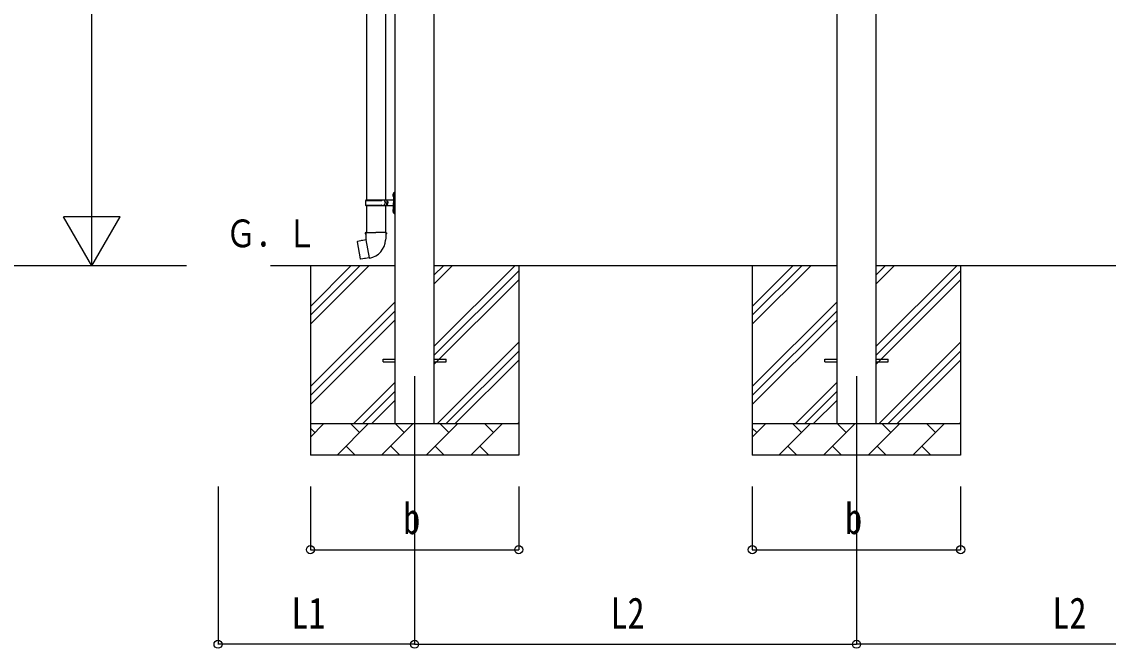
# Model space of a CAD drawing. Units: millimetres, scale not verified. Extents: x -12615 to 12615, y -8910 to 8910.
# Drawn here: x -5534 to -2092, y -4251 to -2264 of the extents above; entities that cross this region are included whole.
import ezdxf
from ezdxf.enums import TextEntityAlignment as Align

# ---------------------------------------------------------------- set-up
doc = ezdxf.new("R2010")
doc.units = ezdxf.units.MM
doc.header["$LTSCALE"] = 30
for name, color, linetype in [('0-4_YKK_12', 2, 'Continuous'), ('0-5_YKK_13', 4, 'Continuous'), ('0-6_YKK_A1', 4, 'Continuous'), ('0-7_YKK_D', 6, 'Continuous')]:
    doc.layers.add(name, color=color, linetype=linetype)
doc.styles.add('ＭＳ ゴシック', font='')
doc.styles.get('ＭＳ ゴシック').set_extended_font_data('MS Gothic')

msp = doc.modelspace()

# ---------------------------------------------------------------- linework, layer by layer
at = {"layer": '0-4_YKK_12'}
for p, q in [((-4289.72, -3388.05), (-4289.72, -3888.05)), ((-2889.72, -3388.05), (-2889.72, -3888.05))]:
    msp.add_line(p, q, dxfattribs=at)
at = {"layer": '0-5_YKK_13'}
for p, q in [((-4442.22, -1897.05), (-4442.22, -2829.05)), ((-4382.22, -1897.05), (-4382.22, -2829.05)), ((-4358.52, -2811.9), (-4356.47, -2812.9)), ((-4357.25, -2809.9), (-4356.62, -2809.9)), ((-4357.25, -2809.9), (-4357.25, -2818.2)), ((-4357.25, -2818.2), (-4356.62, -2818.2)), ((-4356.62, -2809.9), (-4356.62, -2818.2)), ((-4356.62, -2809.9), (-4356.22, -2810.3)), ((-4356.62, -2818.2), (-4356.22, -2817.8)), ((-4356.47, -2812.9), (-4355.86, -2814.05)), ((-4356.22, -2806.05), (-4353.22, -2804.55)), ((-4356.22, -2806.05), (-4356.22, -2838.05)), ((-4356.22, -2810.3), (-4356.22, -2817.8)), ((-4353.22, -2804.55), (-4353.22, -2838.05)), ((-4353.22, -2804.55), (-4352.22, -2804.55)), ((-4352.22, -2804.55), (-4352.22, -2838.05)), ((-4445.22, -2831.05), (-4394.88, -2831.05)), ((-4445.22, -2845.05), (-4394.88, -2845.05)), ((-4444.22, -2829.05), (-4358.22, -2829.05)), ((-4444.22, -2829.05), (-4444.22, -2831.05)), ((-4444.22, -2847.05), (-4444.22, -2845.05)), ((-4444.22, -2847.05), (-4358.22, -2847.05)), ((-4442.22, -2847.05), (-4442.22, -2931.98)), ((-4385.22, -2829.05), (-4385.22, -2833.55)), ((-4385.22, -2833.55), (-4383.22, -2833.55)), ((-4385.22, -2847.05), (-4385.22, -2842.55)), ((-4385.22, -2842.55), (-4383.22, -2842.55)), ((-4383.22, -2833.55), (-4383.22, -2838.05)), ((-4383.22, -2842.55), (-4383.22, -2838.05)), ((-4382.22, -2847.05), (-4382.22, -2931.98)), ((-4377.22, -2829.05), (-4377.22, -2838.05)), ((-4377.22, -2833.55), (-4374.22, -2833.55)), ((-4377.22, -2847.05), (-4377.22, -2838.05)), ((-4377.22, -2842.55), (-4374.22, -2842.55)), ((-4374.22, -2833.55), (-4374.22, -2838.05)), ((-4374.22, -2842.55), (-4374.22, -2838.05)), ((-4356.22, -2870.05), (-4356.22, -2838.05)), ((-4353.22, -2871.55), (-4353.22, -2838.05)), ((-4352.22, -2871.55), (-4352.22, -2838.05)), ((-4358.52, -2859.9), (-4356.47, -2860.9)), ((-4357.25, -2857.9), (-4356.62, -2857.9)), ((-4357.25, -2857.9), (-4357.25, -2866.2)), ((-4357.25, -2866.2), (-4356.62, -2866.2)), ((-4356.62, -2857.9), (-4356.62, -2866.2)), ((-4356.62, -2857.9), (-4356.22, -2858.3)), ((-4356.62, -2866.2), (-4356.22, -2865.8)), ((-4356.47, -2860.9), (-4355.86, -2862.05)), ((-4356.22, -2858.3), (-4356.22, -2865.8)), ((-4356.22, -2870.05), (-4353.22, -2871.55)), ((-4353.22, -2871.55), (-4352.22, -2871.55)), ((-4442.81, -2955.18), (-4470.68, -2960.43)), ((-4457.93, -2957.83), (-4458.15, -2958.07)), ((-4444.07, -2931.98), (-4446.22, -2932.76)), ((-4446.22, -2932.76), (-4446.22, -2936.38)), ((-4446.22, -2936.38), (-4443.98, -2937.19)), ((-4444.07, -2931.98), (-4412.22, -2931.98)), ((-4444.07, -2931.98), (-4443.98, -2937.19)), ((-4443.98, -2937.19), (-4443.72, -2951.98)), ((-4443.72, -2951.98), (-4442.37, -2953.98)), ((-4432.45, -3012.48), (-4442.59, -2955)), ((-4442.56, -2954.18), (-4442.56, -2954.89)), ((-4442.37, -2953.98), (-4442.4, -2953.98)), ((-4380.37, -2931.98), (-4412.22, -2931.98)), ((-4382.03, -2953.92), (-4382.1, -2956.08)), ((-4380.72, -2951.98), (-4382.03, -2953.92)), ((-4378.22, -2936.38), (-4380.46, -2937.19)), ((-4380.37, -2931.98), (-4378.22, -2932.76)), ((-4378.22, -2932.76), (-4378.22, -2936.38)), ((-4470.68, -2960.43), (-4471.48, -2961.6)), ((-4471.48, -2961.6), (-4461.86, -3016.16)), ((-4447.84, -3015.07), (-4448.12, -3014.91)), ((-4432.15, -3013.24), (-4432.39, -3012.58)), ((-4389.72, -3333.55), (-4352.22, -3333.55)), ((-4389.72, -3342.55), (-4389.72, -3333.55)), ((-4227.22, -3333.55), (-4189.72, -3333.55)), ((-4189.72, -3342.55), (-4189.72, -3333.55)), ((-2989.72, -3333.55), (-2952.22, -3333.55)), ((-2989.72, -3342.55), (-2989.72, -3333.55)), ((-2827.22, -3333.55), (-2789.72, -3333.55)), ((-2789.72, -3342.55), (-2789.72, -3333.55)), ((-4389.72, -3342.55), (-4352.22, -3342.55)), ((-4227.22, -3342.55), (-4189.72, -3342.55)), ((-2989.72, -3342.55), (-2952.22, -3342.55)), ((-2827.22, -3342.55), (-2789.72, -3342.55))]:
    msp.add_line(p, q, dxfattribs=at)
for points in [[(-4358.52, -2816.2), (-4356.47, -2815.2), (-4355.86, -2814.05)], [(-4358.52, -2864.2), (-4356.47, -2863.2), (-4355.86, -2862.05)], [(-4455.69, -2957.61), (-4455.97, -2957.46), (-4457.93, -2957.83)], [(-4380.37, -2931.98), (-4380.46, -2937.19), (-4380.72, -2951.98)], [(-4432.72, -3012.38), (-4460.7, -3016.98), (-4461.86, -3016.16)], [(-4445.66, -3014.51), (-4445.87, -3014.75), (-4447.84, -3015.07)]]:
    msp.add_lwpolyline(points, dxfattribs=at)
for centre, radius, start, end in [((-4352.92, -2814.05), 6, 136.21765, 223.78235), ((-4396.47, -2838.05), 49.25, 171.82876, 180.00002), ((-4396.47, -2838.05), 49.25, 180.00002, 188.17127), ((-4394.88, -2829.05), 2, 270, 359.99998), ((-4394.88, -2847.05), 2, 0.00005, 90.00004), ((-4358.22, -2827.05), 2, 270, 359.99998), ((-4358.22, -2849.05), 2, 0.00005, 90.00004), ((-4352.92, -2862.05), 6, 136.21765, 223.78235), ((-4442.86, -2954.89), 0.3, 280.66842, 0), ((-4442.36, -2954.18), 0.2, 100, 180), ((-4442.37, -2953.98), 60.3, 279.96938, 358), ((-4432.67, -3012.68), 0.3, 20, 99.33158), ((-4431.96, -3013.17), 0.2, 200, 279.96938)]:
    msp.add_arc(centre, radius, start, end, dxfattribs=at)
at = {"layer": '0-6_YKK_A1'}
for p, q in [((-2952.22, -638.89), (-2952.22, -3538.05)), ((-2827.22, -3538.05), (-2827.22, -638.89)), ((-4352.22, -685.55), (-4352.22, -3538.05)), ((-4227.22, -3538.05), (-4227.22, -685.55)), ((-4352.22, -3038.05), (-4746.38, -3038.05)), ((-4619.72, -3038.05), (-4619.72, -3638.05)), ((-4619.72, -3223.1), (-4434.67, -3038.05)), ((-4619.72, -3194.82), (-4462.95, -3038.05)), ((-4619.72, -3166.53), (-4491.23, -3038.05)), ((-2952.22, -3038.05), (-4227.22, -3038.05)), ((-4227.22, -3293.15), (-3972.12, -3038.05)), ((-4227.22, -3095.16), (-4170.11, -3038.05)), ((-4227.22, -3066.88), (-4198.39, -3038.05)), ((-4227.22, -3321.44), (-3959.72, -3053.94)), ((-3959.72, -3038.05), (-3959.72, -3638.05)), ((-3219.72, -3038.05), (-3219.72, -3638.05)), ((-3219.72, -3223.1), (-3034.67, -3038.05)), ((-3219.72, -3194.82), (-3062.95, -3038.05)), ((-3219.72, -3166.53), (-3091.23, -3038.05)), ((-1552.22, -3038.05), (-2827.22, -3038.05)), ((-2827.22, -3293.15), (-2572.12, -3038.05)), ((-2827.22, -3095.16), (-2770.11, -3038.05)), ((-2827.22, -3066.88), (-2798.39, -3038.05)), ((-2827.22, -3321.44), (-2559.72, -3053.94)), ((-2559.72, -3038.05), (-2559.72, -3638.05)), ((-4227.22, -3349.72), (-3959.72, -3082.22)), ((-2827.22, -3349.72), (-2559.72, -3082.22)), ((-4619.72, -3421.09), (-4352.22, -3153.59)), ((-3219.72, -3421.09), (-2952.22, -3153.59)), ((-4619.72, -3449.38), (-4352.22, -3181.88)), ((-3219.72, -3449.38), (-2952.22, -3181.88)), ((-4619.72, -3477.66), (-4352.22, -3210.16)), ((-3219.72, -3477.66), (-2952.22, -3210.16)), ((-4217.56, -3538.05), (-3959.72, -3280.21)), ((-2817.56, -3538.05), (-2559.72, -3280.21)), ((-4189.27, -3538.05), (-3959.72, -3308.49)), ((-4160.99, -3538.05), (-3959.72, -3336.78)), ((-2789.27, -3538.05), (-2559.72, -3308.49)), ((-2760.99, -3538.05), (-2559.72, -3336.78)), ((-4482.12, -3538.05), (-4352.22, -3408.15)), ((-4453.83, -3538.05), (-4352.22, -3436.44)), ((-3082.12, -3538.05), (-2952.22, -3408.15)), ((-3053.83, -3538.05), (-2952.22, -3436.44)), ((-4425.55, -3538.05), (-4352.22, -3464.72)), ((-3025.55, -3538.05), (-2952.22, -3464.72)), ((-4619.72, -3538.05), (-3959.72, -3538.05)), ((-4619.72, -3580.95), (-4576.82, -3538.05)), ((-4535.4, -3638.05), (-4435.4, -3538.05)), ((-4463.95, -3566.61), (-4492.51, -3538.05)), ((-4393.98, -3638.05), (-4293.98, -3538.05)), ((-4322.53, -3566.61), (-4351.09, -3538.05)), ((-4252.56, -3638.05), (-4152.56, -3538.05)), ((-4181.11, -3566.61), (-4209.67, -3538.05)), ((-4111.14, -3638.05), (-4011.14, -3538.05)), ((-4039.69, -3566.61), (-4068.24, -3538.05)), ((-3963, -3538.05), (-3959.72, -3534.77)), ((-3219.72, -3538.05), (-2559.72, -3538.05)), ((-3219.72, -3580.95), (-3176.82, -3538.05)), ((-3135.4, -3638.05), (-3035.4, -3538.05)), ((-3063.95, -3566.61), (-3092.51, -3538.05)), ((-2993.98, -3638.05), (-2893.98, -3538.05)), ((-2922.53, -3566.61), (-2951.09, -3538.05)), ((-2852.56, -3638.05), (-2752.56, -3538.05)), ((-2781.11, -3566.61), (-2809.67, -3538.05)), ((-2711.14, -3638.05), (-2611.14, -3538.05)), ((-2639.69, -3566.61), (-2668.24, -3538.05)), ((-2563, -3538.05), (-2559.72, -3534.77)), ((-4605.38, -3566.61), (-4619.72, -3552.27)), ((-3205.38, -3566.61), (-3219.72, -3552.27)), ((-4506.85, -3609.5), (-4478.29, -3638.05)), ((-4365.43, -3609.5), (-4336.87, -3638.05)), ((-4224.01, -3609.5), (-4195.45, -3638.05)), ((-4082.58, -3609.5), (-4054.03, -3638.05)), ((-3106.85, -3609.5), (-3078.29, -3638.05)), ((-2965.43, -3609.5), (-2936.87, -3638.05)), ((-2824.01, -3609.5), (-2795.45, -3638.05)), ((-2682.58, -3609.5), (-2654.03, -3638.05)), ((-3959.72, -3638.05), (-4619.72, -3638.05)), ((-2559.72, -3638.05), (-3219.72, -3638.05))]:
    msp.add_line(p, q, dxfattribs=at)
at = {"layer": '0-7_YKK_D'}
for p, q in [((-5312.36, -2858.05), (-5312.36, -863.05)), ((-5312.36, -3038.05), (-5312.36, -2726.28)), ((-5312.36, -3038.05), (-5402.36, -2882.17)), ((-5222.36, -2882.17), (-5402.36, -2882.17)), ((-5312.36, -3038.05), (-5222.36, -2882.17)), ((-5012.36, -3038.05), (-5713.36, -3038.05)), ((-5012.36, -3038.05), (-5313.36, -3038.05)), ((-4912.36, -3738.05), (-4912.36, -4239.05)), ((-4619.72, -3738.05), (-4619.72, -3939.05)), ((-4289.72, -3738.05), (-4289.72, -4239.05)), ((-4289.72, -3738.05), (-4289.72, -4239.05)), ((-3959.72, -3738.05), (-3959.72, -3939.05)), ((-3219.72, -3738.05), (-3219.72, -3939.05)), ((-2889.72, -3738.05), (-2889.72, -4239.05)), ((-2889.72, -3738.05), (-2889.72, -4239.05)), ((-2559.72, -3738.05), (-2559.72, -3939.05)), ((-4619.72, -3938.05), (-3959.72, -3938.05)), ((-3219.72, -3938.05), (-2559.72, -3938.05)), ((-4289.72, -4238.05), (-4912.36, -4238.05)), ((-4289.72, -4238.05), (-2889.72, -4238.05)), ((-1489.72, -4238.05), (-2889.72, -4238.05))]:
    msp.add_line(p, q, dxfattribs=at)
for centre in [(-4619.72, -3938.05), (-3959.72, -3938.05), (-3219.72, -3938.05), (-2559.72, -3938.05), (-4912.36, -4238.05), (-4289.72, -4238.05), (-4289.72, -4238.05), (-2889.72, -4238.05), (-2889.72, -4238.05)]:
    msp.add_circle(centre, 12.75, dxfattribs=at)

# ---------------------------------------------------------------- texts
at = {"layer": '0-6_YKK_A1', "style": 'ＭＳ ゴシック', "width": 0.8}
msp.add_text('Ｇ．Ｌ', height=87.98, dxfattribs=at).set_placement((-4887.52, -3005.36), align=Align.BOTTOM_LEFT)
at = {"layer": '0-7_YKK_D', "style": 'ＭＳ ゴシック', "width": 0.8}
for s, p in [('b', (-4325.72, -3918.05)), ('b', (-2925.72, -3918.05)), ('L1', (-4680.24, -4218.05)), ('L2', (-3668.92, -4218.05)), ('L2', (-2268.92, -4218.05))]:
    msp.add_text(s, height=98.97, dxfattribs=at).set_placement(p, align=Align.BOTTOM_LEFT)

doc.saveas('drawing.dxf')
